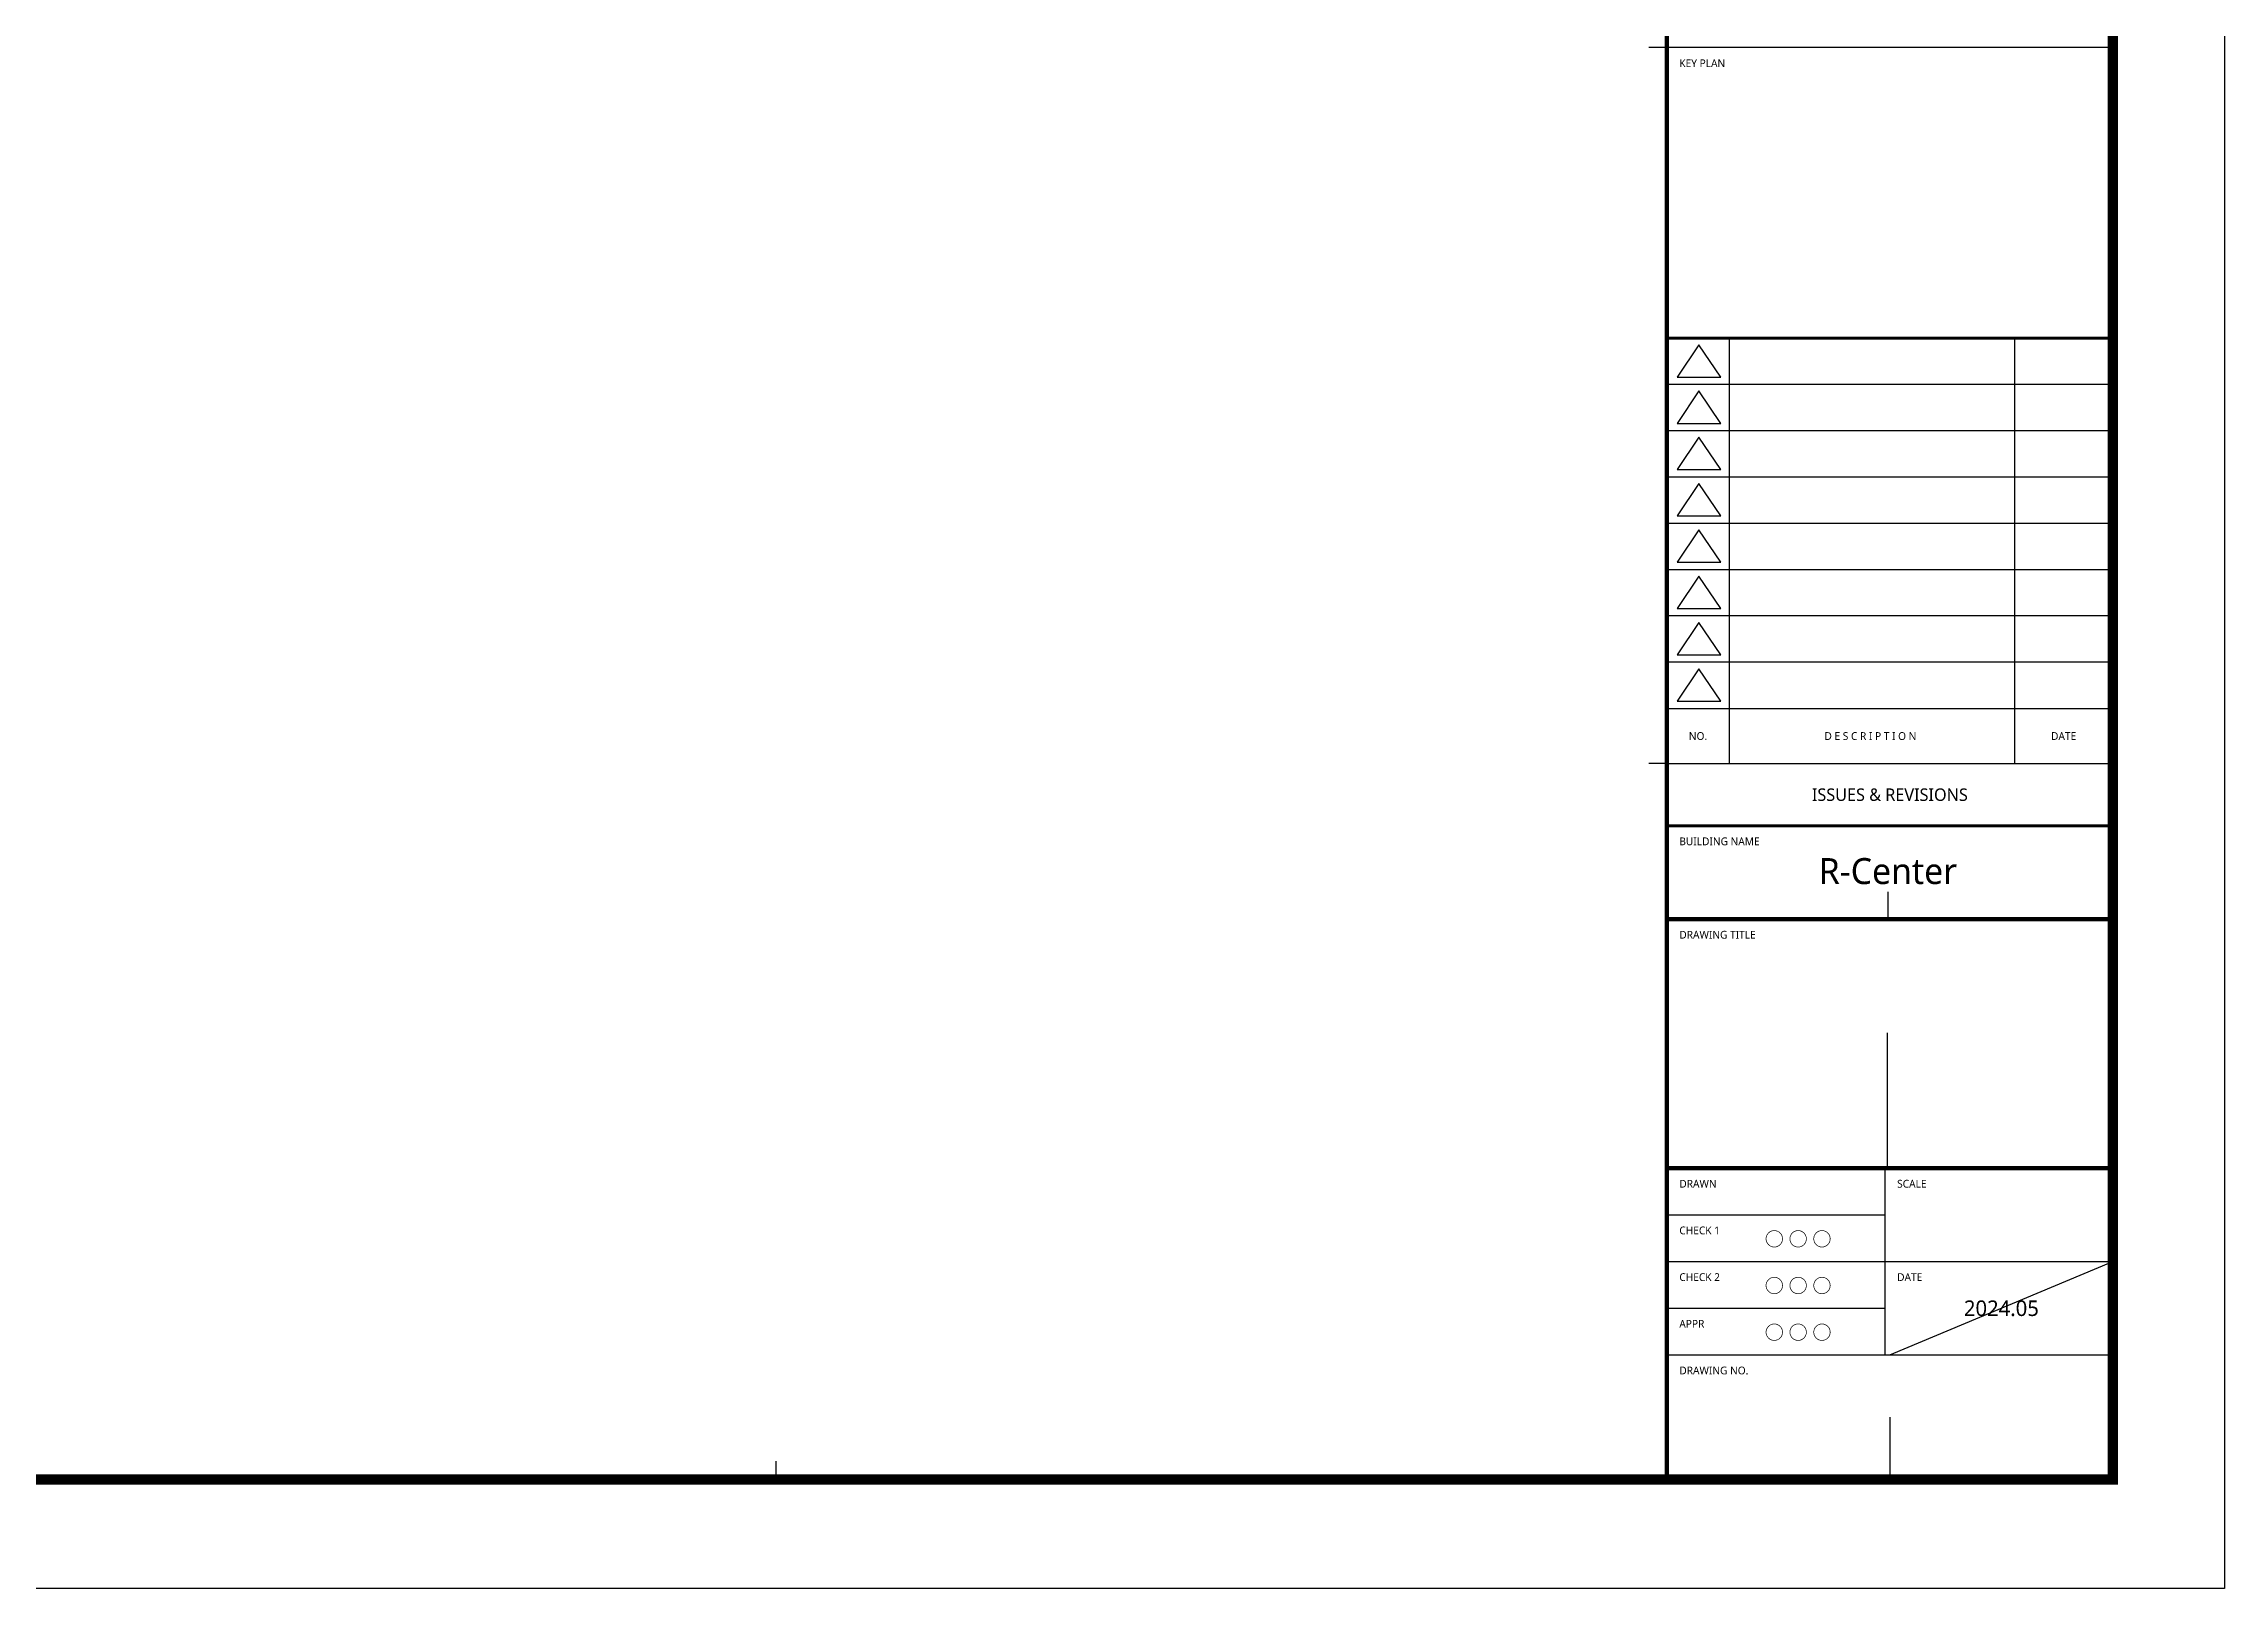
# Model space of a CAD drawing. Header units: millimetres. Extents: x 0 to 168, y 0 to 119.
# Drawn here: x 84.1 to 168.2, y 0 to 59.6 of the extents above; entities that cross this region are included whole.
import ezdxf
from ezdxf.enums import TextEntityAlignment as Align

# ---------------------------------------------------------------- set-up
doc = ezdxf.new("R2010")
doc.units = ezdxf.units.MM
doc.layers.get('DEFPOINTS').update_dxf_attribs({"color": 137})
for name, color, linetype in [('TEXT', 3, 'Continuous'), ('XR-SHEET$0$XREF-Form$0$SHT', 5, 'Continuous'), ('XR-SHEET$0$XREF-Form$0$TXT', 3, 'Continuous')]:
    doc.layers.add(name, color=color, linetype=linetype)
doc.layers.add('XR-SHEET$0$XREF-Form$0$TEMP', color=171, linetype='Continuous', plot=False)
doc.styles.add('XR-SHEET$0$XREF-Form$0$맑은고딕', font='MALGUN_0.TTF')
doc.styles.add('스타일1', font='MALGUN_0.TTF')

msp = doc.modelspace()

# ---------------------------------------------------------------- linework, layer by layer
at = {"layer": 'DEFPOINTS'}
for p, q in [((155.226, 26.855), (155.226, 25.8)), ((155.3, 9), (163.9, 12.6)), ((155.3, 6.6, -2.754), (155.3, 4.2, -2.754))]:
    msp.add_line(p, q, dxfattribs=at)
at = {"layer": 'DEFPOINTS', "elevation": -2.754}
msp.add_lwpolyline([(155.2, 21.417), (155.2, 16.2)], dxfattribs=at)
at = {"layer": 'XR-SHEET$0$XREF-Form$0$SHT'}
for p, q in [((163.9, 59.4), (146.7, 59.4)), ((163.9, 48.198), (146.7, 48.198)), ((149.1, 48.198), (149.1, 31.8)), ((160.1, 48.198), (160.1, 31.8)), ((163.9, 46.413), (146.7, 46.413)), ((163.9, 44.628), (146.7, 44.628)), ((163.9, 42.844), (146.7, 42.844)), ((163.9, 41.059), (146.7, 41.059)), ((163.9, 39.274), (146.7, 39.274)), ((163.9, 37.489), (146.7, 37.489)), ((163.9, 35.705), (146.7, 35.705)), ((146.7, 33.92), (163.9, 33.92)), ((146.7, 31.8), (163.9, 31.8)), ((146.7, 25.8), (163.9, 25.8)), ((155.1, 16.2), (155.1, 9)), ((146.7, 14.4), (155.1, 14.4)), ((146.7, 12.6), (163.9, 12.6)), ((146.7, 10.8), (155.1, 10.8)), ((146.7, 9), (163.9, 9))]:
    msp.add_line(p, q, dxfattribs=at)
msp.add_lwpolyline([(0, 118.8), (168.2, 118.8), (168.2, 0), (0, 0)], close=True, dxfattribs=at)
at = {"layer": 'XR-SHEET$0$XREF-Form$0$SHT', "const_width": 0.4}
msp.add_lwpolyline([(9.3, 114.6), (163.9, 114.6), (163.9, 4.2), (9.3, 4.2)], close=True, dxfattribs=at)
at = {"layer": 'XR-SHEET$0$XREF-Form$0$SHT'}
for points, const_width in [([(146.7, 114.6), (146.7, 4.2)], 0.16), ([(146.7, 48.198), (163.9, 48.198)], 0.114), ([(146.7, 29.4), (163.9, 29.4)], 0.114), ([(146.7, 25.8), (163.9, 25.8)], 0.16), ([(146.7, 25.8), (163.9, 25.8)], 0.14), ([(146.7, 16.2), (163.9, 16.2)], 0.16)]:
    msp.add_lwpolyline(points, dxfattribs=dict(at, const_width=const_width))
at = {"layer": 'XR-SHEET$0$XREF-Form$0$SHT', "linetype": 'Continuous', "flags": 128}
for points in [[(147.937, 47.949), (147.097, 46.7), (148.777, 46.7)], [(147.937, 46.165), (147.097, 44.915), (148.777, 44.915)], [(147.937, 44.38), (147.097, 43.131), (148.777, 43.131)], [(147.937, 42.595), (147.097, 41.346), (148.777, 41.346)], [(147.937, 40.81), (147.097, 39.561), (148.777, 39.561)], [(147.937, 39.026), (147.097, 37.776), (148.777, 37.776)], [(147.937, 37.241), (147.097, 35.992), (148.777, 35.992)], [(147.937, 35.456), (147.097, 34.207), (148.777, 34.207)]]:
    msp.add_lwpolyline(points, close=True, dxfattribs=at)
at = {"layer": 'XR-SHEET$0$XREF-Form$0$TEMP'}
for p, q in [((146.7, 59.4), (146, 59.4)), ((146.7, 31.8), (146, 31.8)), ((112.35, 4.2), (112.35, 4.9))]:
    msp.add_line(p, q, dxfattribs=at)

# ---------------------------------------------------------------- texts
at = {"layer": 'TEXT', "style": '스타일1'}
msp.add_text('R-Center', height=1, dxfattribs=at).set_placement((155.226, 26.855), align=Align.BOTTOM_CENTER)
at = {"layer": 'XR-SHEET$0$XREF-Form$0$SHT', "color": 9, "style": 'XR-SHEET$0$XREF-Form$0$맑은고딕'}
for s, p in [('KEY PLAN', (147.18, 58.8)), ('BUILDING NAME', (147.18, 28.8)), ('DRAWING TITLE', (147.18, 25.2)), ('DRAWN', (147.18, 15.6)), ('SCALE', (155.58, 15.6)), ('CHECK 1', (147.18, 13.8)), ('CHECK 2', (147.18, 12)), ('DATE', (155.58, 12)), ('APPR', (147.18, 10.2)), ('DRAWING NO.', (147.18, 8.4))]:
    msp.add_text(s, height=0.3, dxfattribs=at).set_placement(p, align=Align.MIDDLE_LEFT)
for s, height, p in [('NO.', 0.3, (147.9, 32.86)), ('D E S C R I P T I O N ', 0.3, (154.6, 32.86)), ('DATE', 0.3, (162, 32.86)), ('ISSUES & REVISIONS', 0.48, (155.3, 30.6))]:
    msp.add_text(s, height=height, dxfattribs=at).set_placement(p, align=Align.MIDDLE_CENTER)
at = {"layer": 'XR-SHEET$0$XREF-Form$0$TXT', "color": 3, "style": 'XR-SHEET$0$XREF-Form$0$맑은고딕'}
for p in [(150.474, 13.467), (150.474, 11.667), (150.474, 9.867)]:
    msp.add_text('○ ○ ○', height=0.54, dxfattribs=at).set_placement(p, align=Align.MIDDLE_LEFT)
msp.add_text('2024.05', height=0.6, dxfattribs=at).set_placement((159.6, 10.8), align=Align.MIDDLE)

doc.saveas('drawing.dxf')
